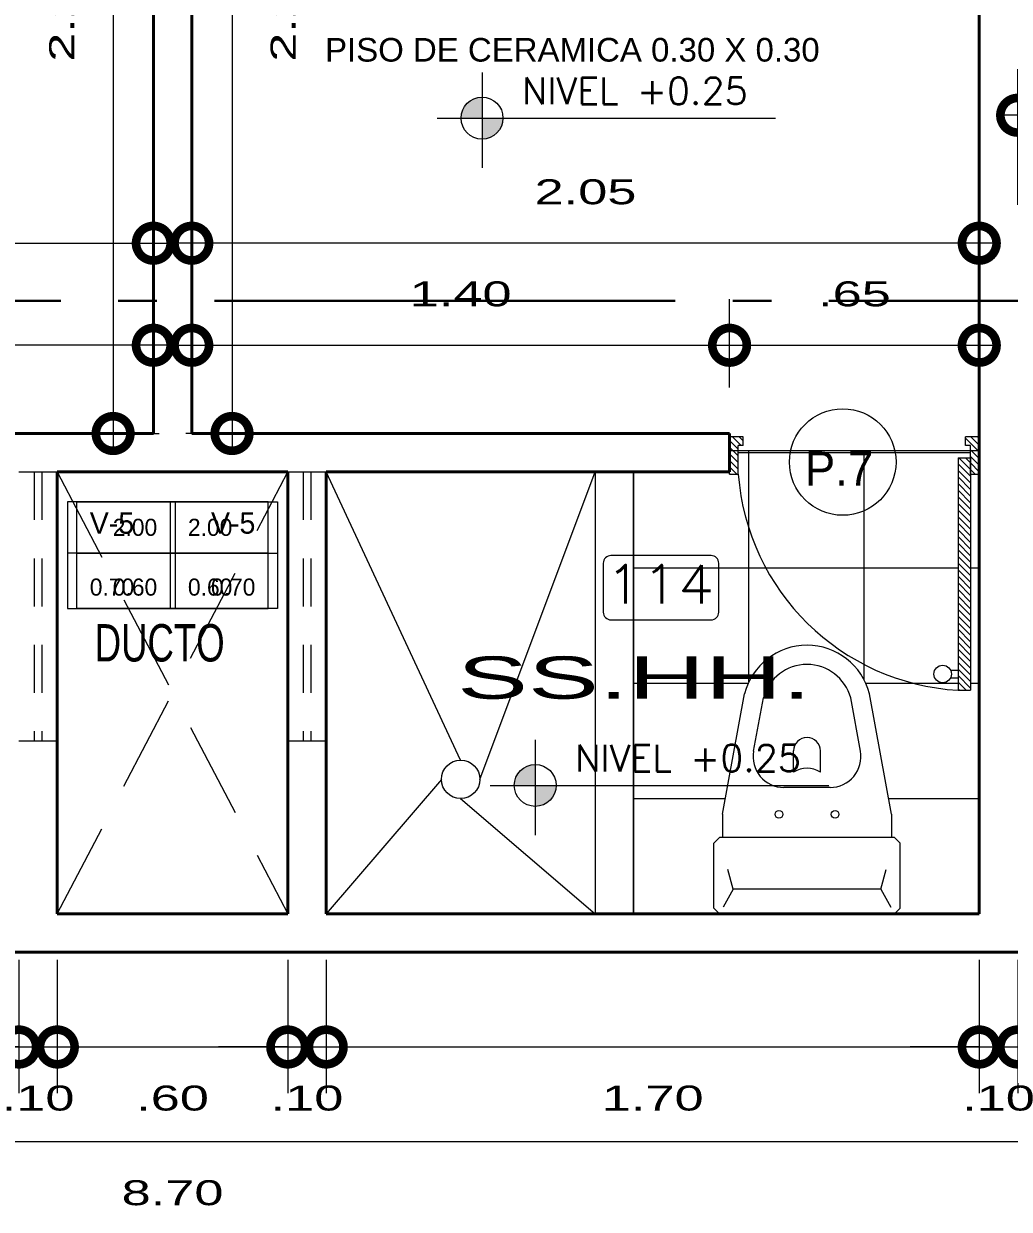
# Model space of a CAD drawing. Header units: inches. Extents: x 155.3 to 248.5, y 20.6 to 88.6.
# Drawn here: x 224.805 to 227.371, y 72.95 to 76.035 of the extents above; entities that cross this region are included whole.
import ezdxf
from ezdxf.enums import TextEntityAlignment as Align

# ---------------------------------------------------------------- set-up
doc = ezdxf.new("R2010")
doc.units = ezdxf.units.IN
doc.header["$MEASUREMENT"] = 0
for name, pattern in [('ACAD_ISO04W100', [30, 24, -3, 0, -3]), ('CONTINUA', [0]), ('HIDDEN', [0.375, 0.25, -0.125])]:
    doc.linetypes.add(name, pattern=pattern)
for name, color, linetype in [('COTAS', 252, 'Continuous'), ('EJES', 1, 'Continuous'), ('MOBILIARIO', 252, 'Continuous'), ('MURO', 7, 'Continuous'), ('PROYECCIONES', 252, 'Continuous'), ('PUERTAS', 23, 'Continuous'), ('TEXTOS PLANTA', 7, 'Continuous'), ('TEXTURAS', 251, 'Continuous'), ('VENTANAS', 40, 'Continuous')]:
    doc.layers.add(name, color=color, linetype=linetype)
doc.styles.add('Celso', font='swissel.ttf', dxfattribs={"width": 1.5})
doc.styles.add('ROMANS', font='romans', dxfattribs={"width": 1.1, "height": 1})
doc.styles.get("Standard").update_dxf_attribs({"font": 'arial.ttf'})
doc.dimstyles.new('PLANTA 1-50', dxfattribs={"dimtxt": 0.065, "dimasz": 0.18, "dimexe": 0.12, "dimexo": 0.12, "dimgap": 0.1, "dimtad": 2, "dimzin": 4, "dimdsep": 46, "dimtxsty": 'Celso', "dimblk": 'DOTSMALL', "dimcen": 0.065, "dimdle": 0.05, "dimclrd": 14, "dimclre": 251, "dimclrt": 256, "dimaunit": 1, "dimadec": 4, "dimazin": 1, "dimtfac": 1, "dimtix": 1, "dimtmove": 0, "dimatfit": 3, "dimldrblk": 'DOTSMALL', "dimfxl": 1, "dimlwd": 9, "dimlwe": 9, "dimarcsym": 0})
pattern_1 = [(315, (-96.529859, 5.184583), (-0.013258252, -0.013258252), [])]

# ---------------------------------------------------------------- blocks, each defined once
blk = doc.blocks.new('A$C2D8C4AFF')
at = {"lineweight": 0}
h = blk.add_hatch(dxfattribs=at)
h.set_pattern_fill('ANSI31', color=8, scale=0.15, angle=17, style=0)
h.set_pattern_definition(pattern_1)
h.paths.add_polyline_path([(0.035, 0.865), (0, 0.865), (0, 1.015), (0.055, 1.015), (0.055, 0.98), (0.035, 0.98)])
h = blk.add_hatch(dxfattribs=at)
h.set_pattern_fill('ANSI31', color=8, scale=0.15, angle=17, style=0)
h.set_pattern_definition(pattern_1)
h.paths.add_polyline_path([(1, 0.865), (0.965, 0.865), (0.965, 0.93), (0.965, 0.98), (0.945, 0.98), (0.945, 1.015), (1, 1.015)])
h = blk.add_hatch(dxfattribs=at)
h.set_pattern_fill('ANSI31', color=8, scale=0.15, angle=17, style=0)
h.set_pattern_definition(pattern_1)
h.paths.add_polyline_path([(0.965, 0), (0.915, 0), (0.915, 0.93), (0.965, 0.93)])
at = {"color": 32, "lineweight": 0}
for p, q in [((0, 0.865), (0, 1.015)), ((0.055, 1.015), (0, 1.015)), ((0.055, 0.98), (0.055, 1.015)), ((1, 1.015), (0.945, 1.015)), ((0.945, 0.98), (0.945, 1.015)), ((1, 0.865), (1, 1.015)), ((0.035, 0.865), (0.035, 0.98)), ((0.055, 0.98), (0.035, 0.98)), ((0.965, 0.98), (0.945, 0.98)), ((0.965, 0.865), (0.965, 0.98)), ((0.915, 0.93), (0.965, 0.93)), ((0.915, 0.93), (0.915, 0)), ((0.965, 0.93), (0.965, 0)), ((0, 0.865), (0.035, 0.865)), ((0.965, 0.865), (1, 0.865)), ((0.915, 0), (0.965, 0))]:
    blk.add_line(p, q, dxfattribs=at)
at = {"lineweight": 0}
for p, q in [((0.885, 0.08), (0.915, 0.08)), ((0.885, 0.05), (0.915, 0.05))]:
    blk.add_line(p, q, dxfattribs=at)
blk.add_circle((0.8534, 0.065), 0.035, dxfattribs=at)
blk.add_arc((0.9698, 0.9359), 0.9375, 184.3354, 266.6496, dxfattribs=at)
blk = doc.blocks.new('A$C073B50C9')
at = {"color": 40, "lineweight": 0}
for p, q in [((0, 0.47), (0.015, 0.485)), ((0, 0.015), (0, 0.47)), ((0.015, 0.485), (0.184, 0.485)), ((0.199, 0.47), (0.184, 0.485)), ((0.199, 0.015), (0.199, 0.47)), ((0.064, 0.435), (0.0173, 0.4605)), ((0.064, 0.435), (0.1155, 0.4484)), ((0.064, 0.05), (0.064, 0.435)), ((0.259, 0.4625), (0.199, 0.4625)), ((0.259, 0.4625), (0.5727, 0.405)), ((0.4234, 0.3815), (0.5619, 0.3562)), ((0.329, 0.1822), (0.329, 0.3028)), ((0.369, 0.2775), (0.424, 0.2775)), ((0.369, 0.2075), (0.424, 0.2075)), ((0.4234, 0.1035), (0.5619, 0.1288)), ((0.259, 0.0225), (0.5727, 0.08)), ((0.064, 0.05), (0.0173, 0.0245)), ((0.064, 0.05), (0.1155, 0.0366)), ((0, 0.015), (0.015, 0)), ((0.015, 0), (0.184, 0)), ((0.199, 0.015), (0.184, 0)), ((0.259, 0.0225), (0.199, 0.0225))]:
    blk.add_line(p, q, dxfattribs=at)
for centre in [(0.259, 0.3155), (0.259, 0.1695)]:
    blk.add_circle(centre, 0.01, dxfattribs=at)
for centre, radius, start, end in [((0.5313, 0.2425), 0.1677, 284.3033, 75.6967), ((0.409, 0.3028), 0.08, 79.6164, 180), ((0.5313, 0.2425), 0.1177, 285.0627, 74.9373), ((0.3127, 0.2425), 0.0663, 328.1092, 31.8908), ((0.424, 0.2425), 0.035, 270, 90), ((0.409, 0.1822), 0.08, 180, 280.3836)]:
    blk.add_arc(centre, radius, start, end, dxfattribs=at)
blk = doc.blocks.new('_DotSmall')
at = {"color": 0, "linetype": 'ByBlock', "lineweight": 0, "const_width": 0.5}
blk.add_lwpolyline([(-0.0625, 0, 1), (0.0625, 0, 1)], format="xyb", close=True, dxfattribs=at)
blk = doc.blocks.new('*D497')
at = {"layer": 'COTAS', "color": 251, "linetype": 'CONTINUA', "lineweight": 9, "transparency": 16777216}
blk.add_line((223.0927, 73.5989), (223.0927, 73.2524), dxfattribs=at)
at = {"layer": 'COTAS', "color": 251, "linetype": 'Continuous', "lineweight": 9, "transparency": 16777216}
blk.add_line((224.7927, 73.5989), (224.7927, 73.2524), dxfattribs=at)
at = {"layer": 'COTAS', "color": 14, "linetype": 'CONTINUA', "lineweight": 9, "transparency": 16777216}
blk.add_line((223.0427, 73.3724), (224.8427, 73.3724), dxfattribs=at)
at = {"layer": 'Defpoints', "color": 0, "lineweight": 0, "transparency": 16777216}
for p in [(223.0927, 73.7189), (224.7927, 73.7189), (224.7927, 73.3724)]:
    blk.add_point(p, dxfattribs=at)
at = {"layer": 'COTAS', "color": 14, "lineweight": 9, "transparency": 16777216, "xscale": 0.18, "yscale": 0.18, "zscale": 0.18, "rotation": 180}
blk.add_blockref('_DotSmall', (223.0927, 73.3724), dxfattribs=at)
at = {"layer": 'COTAS', "color": 14, "lineweight": 9, "transparency": 16777216, "xscale": 0.18, "yscale": 0.18, "zscale": 0.18}
blk.add_blockref('_DotSmall', (224.7927, 73.3724), dxfattribs=at)
at = {"layer": 'COTAS', "lineweight": 0, "transparency": 16777216, "insert": (223.9427, 73.239), "char_height": 0.065, "attachment_point": 5, "style": 'Celso'}
blk.add_mtext('1.70', dxfattribs=at)
blk = doc.blocks.new('*D498')
at = {"layer": 'COTAS', "color": 251, "linetype": 'CONTINUA', "lineweight": 9, "transparency": 16777216}
blk.add_line((224.7927, 73.5989), (224.7927, 73.2524), dxfattribs=at)
at = {"layer": 'COTAS', "color": 251, "linetype": 'Continuous', "lineweight": 9, "transparency": 16777216}
blk.add_line((224.8927, 73.5989), (224.8927, 73.2524), dxfattribs=at)
at = {"layer": 'COTAS', "color": 14, "linetype": 'CONTINUA', "lineweight": 9, "transparency": 16777216}
for p, q in [((224.7927, 73.3724), (224.6127, 73.3724)), ((224.7927, 73.3724), (224.8927, 73.3724)), ((224.8927, 73.3724), (225.0727, 73.3724))]:
    blk.add_line(p, q, dxfattribs=at)
at = {"layer": 'Defpoints', "color": 0, "lineweight": 0, "transparency": 16777216}
for p in [(224.7927, 73.7189), (224.8927, 73.7189), (224.8927, 73.3724)]:
    blk.add_point(p, dxfattribs=at)
at = {"layer": 'COTAS', "color": 14, "lineweight": 9, "transparency": 16777216, "xscale": 0.18, "yscale": 0.18, "zscale": 0.18}
blk.add_blockref('_DotSmall', (224.7927, 73.3724), dxfattribs=at)
at = {"layer": 'COTAS', "color": 14, "lineweight": 9, "transparency": 16777216, "xscale": 0.18, "yscale": 0.18, "zscale": 0.18, "rotation": 180}
blk.add_blockref('_DotSmall', (224.8927, 73.3724), dxfattribs=at)
at = {"layer": 'COTAS', "lineweight": 0, "transparency": 16777216, "insert": (224.8427, 73.239), "char_height": 0.065, "attachment_point": 5, "style": 'Celso'}
blk.add_mtext('.10', dxfattribs=at)
blk = doc.blocks.new('*D499')
at = {"layer": 'COTAS', "color": 251, "linetype": 'CONTINUA', "lineweight": 9, "transparency": 16777216}
blk.add_line((224.8927, 73.5989), (224.8927, 73.2524), dxfattribs=at)
at = {"layer": 'COTAS', "color": 251, "linetype": 'Continuous', "lineweight": 9, "transparency": 16777216}
blk.add_line((225.4927, 73.5989), (225.4927, 73.2524), dxfattribs=at)
at = {"layer": 'COTAS', "color": 14, "linetype": 'CONTINUA', "lineweight": 9, "transparency": 16777216}
blk.add_line((224.8427, 73.3724), (225.5427, 73.3724), dxfattribs=at)
at = {"layer": 'Defpoints', "color": 0, "lineweight": 0, "transparency": 16777216}
for p in [(224.8927, 73.7189), (225.4927, 73.7189), (225.4927, 73.3724)]:
    blk.add_point(p, dxfattribs=at)
at = {"layer": 'COTAS', "color": 14, "lineweight": 9, "transparency": 16777216, "xscale": 0.18, "yscale": 0.18, "zscale": 0.18, "rotation": 180}
blk.add_blockref('_DotSmall', (224.8927, 73.3724), dxfattribs=at)
at = {"layer": 'COTAS', "color": 14, "lineweight": 9, "transparency": 16777216, "xscale": 0.18, "yscale": 0.18, "zscale": 0.18}
blk.add_blockref('_DotSmall', (225.4927, 73.3724), dxfattribs=at)
at = {"layer": 'COTAS', "lineweight": 0, "transparency": 16777216, "insert": (225.1927, 73.239), "char_height": 0.065, "attachment_point": 5, "style": 'Celso'}
blk.add_mtext('.60', dxfattribs=at)
blk = doc.blocks.new('*D500')
at = {"layer": 'COTAS', "color": 251, "linetype": 'CONTINUA', "lineweight": 9, "transparency": 16777216}
blk.add_line((225.4927, 73.5989), (225.4927, 73.2524), dxfattribs=at)
at = {"layer": 'COTAS', "color": 251, "linetype": 'Continuous', "lineweight": 9, "transparency": 16777216}
blk.add_line((225.5927, 73.5989), (225.5927, 73.2524), dxfattribs=at)
at = {"layer": 'COTAS', "color": 14, "linetype": 'CONTINUA', "lineweight": 9, "transparency": 16777216}
for p, q in [((225.4927, 73.3724), (225.3127, 73.3724)), ((225.4927, 73.3724), (225.5927, 73.3724)), ((225.5927, 73.3724), (225.7727, 73.3724))]:
    blk.add_line(p, q, dxfattribs=at)
at = {"layer": 'Defpoints', "color": 0, "lineweight": 0, "transparency": 16777216}
for p in [(225.4927, 73.7189), (225.5927, 73.7189), (225.5927, 73.3724)]:
    blk.add_point(p, dxfattribs=at)
at = {"layer": 'COTAS', "color": 14, "lineweight": 9, "transparency": 16777216, "xscale": 0.18, "yscale": 0.18, "zscale": 0.18}
blk.add_blockref('_DotSmall', (225.4927, 73.3724), dxfattribs=at)
at = {"layer": 'COTAS', "color": 14, "lineweight": 9, "transparency": 16777216, "xscale": 0.18, "yscale": 0.18, "zscale": 0.18, "rotation": 180}
blk.add_blockref('_DotSmall', (225.5927, 73.3724), dxfattribs=at)
at = {"layer": 'COTAS', "lineweight": 0, "transparency": 16777216, "insert": (225.5427, 73.239), "char_height": 0.065, "attachment_point": 5, "style": 'Celso'}
blk.add_mtext('.10', dxfattribs=at)
blk = doc.blocks.new('*D501')
at = {"layer": 'COTAS', "color": 251, "linetype": 'CONTINUA', "lineweight": 9, "transparency": 16777216}
blk.add_line((225.5927, 73.5989), (225.5927, 73.2524), dxfattribs=at)
at = {"layer": 'COTAS', "color": 251, "linetype": 'Continuous', "lineweight": 9, "transparency": 16777216}
blk.add_line((227.2927, 73.5989), (227.2927, 73.2524), dxfattribs=at)
at = {"layer": 'COTAS', "color": 14, "linetype": 'CONTINUA', "lineweight": 9, "transparency": 16777216}
blk.add_line((225.5427, 73.3724), (227.3427, 73.3724), dxfattribs=at)
at = {"layer": 'Defpoints', "color": 0, "lineweight": 0, "transparency": 16777216}
for p in [(225.5927, 73.7189), (227.2927, 73.7189), (227.2927, 73.3724)]:
    blk.add_point(p, dxfattribs=at)
at = {"layer": 'COTAS', "color": 14, "lineweight": 9, "transparency": 16777216, "xscale": 0.18, "yscale": 0.18, "zscale": 0.18, "rotation": 180}
blk.add_blockref('_DotSmall', (225.5927, 73.3724), dxfattribs=at)
at = {"layer": 'COTAS', "color": 14, "lineweight": 9, "transparency": 16777216, "xscale": 0.18, "yscale": 0.18, "zscale": 0.18}
blk.add_blockref('_DotSmall', (227.2927, 73.3724), dxfattribs=at)
at = {"layer": 'COTAS', "lineweight": 0, "transparency": 16777216, "insert": (226.4427, 73.239), "char_height": 0.065, "attachment_point": 5, "style": 'Celso'}
blk.add_mtext('1.70', dxfattribs=at)
blk = doc.blocks.new('*D502')
at = {"layer": 'COTAS', "color": 251, "linetype": 'CONTINUA', "lineweight": 9, "transparency": 16777216}
blk.add_line((227.2927, 73.5989), (227.2927, 73.2524), dxfattribs=at)
at = {"layer": 'COTAS', "color": 251, "linetype": 'Continuous', "lineweight": 9, "transparency": 16777216}
blk.add_line((227.3927, 73.5989), (227.3927, 73.2524), dxfattribs=at)
at = {"layer": 'COTAS', "color": 14, "linetype": 'CONTINUA', "lineweight": 9, "transparency": 16777216}
for p, q in [((227.2927, 73.3724), (227.1127, 73.3724)), ((227.2927, 73.3724), (227.3927, 73.3724)), ((227.3927, 73.3724), (227.5727, 73.3724))]:
    blk.add_line(p, q, dxfattribs=at)
at = {"layer": 'Defpoints', "color": 0, "lineweight": 0, "transparency": 16777216}
for p in [(227.2927, 73.7189), (227.3927, 73.7189), (227.3927, 73.3724)]:
    blk.add_point(p, dxfattribs=at)
at = {"layer": 'COTAS', "color": 14, "lineweight": 9, "transparency": 16777216, "xscale": 0.18, "yscale": 0.18, "zscale": 0.18}
blk.add_blockref('_DotSmall', (227.2927, 73.3724), dxfattribs=at)
at = {"layer": 'COTAS', "color": 14, "lineweight": 9, "transparency": 16777216, "xscale": 0.18, "yscale": 0.18, "zscale": 0.18, "rotation": 180}
blk.add_blockref('_DotSmall', (227.3927, 73.3724), dxfattribs=at)
at = {"layer": 'COTAS', "lineweight": 0, "transparency": 16777216, "insert": (227.3427, 73.239), "char_height": 0.065, "attachment_point": 5, "style": 'Celso'}
blk.add_mtext('.10', dxfattribs=at)
blk = doc.blocks.new('*D503')
at = {"layer": 'COTAS', "color": 251, "linetype": 'CONTINUA', "lineweight": 9, "transparency": 16777216}
blk.add_line((227.3927, 73.5989), (227.3927, 73.2524), dxfattribs=at)
at = {"layer": 'COTAS', "color": 251, "linetype": 'Continuous', "lineweight": 9, "transparency": 16777216}
blk.add_line((229.5427, 73.4989), (229.5427, 73.2524), dxfattribs=at)
at = {"layer": 'COTAS', "color": 14, "linetype": 'CONTINUA', "lineweight": 9, "transparency": 16777216}
blk.add_line((227.3427, 73.3724), (229.5927, 73.3724), dxfattribs=at)
at = {"layer": 'Defpoints', "color": 0, "lineweight": 0, "transparency": 16777216}
for p in [(227.3927, 73.7189), (229.5427, 73.6189), (229.5427, 73.3724)]:
    blk.add_point(p, dxfattribs=at)
at = {"layer": 'COTAS', "color": 14, "lineweight": 9, "transparency": 16777216, "xscale": 0.18, "yscale": 0.18, "zscale": 0.18, "rotation": 180}
blk.add_blockref('_DotSmall', (227.3927, 73.3724), dxfattribs=at)
at = {"layer": 'COTAS', "color": 14, "lineweight": 9, "transparency": 16777216, "xscale": 0.18, "yscale": 0.18, "zscale": 0.18}
blk.add_blockref('_DotSmall', (229.5427, 73.3724), dxfattribs=at)
at = {"layer": 'COTAS', "lineweight": 0, "transparency": 16777216, "insert": (228.4677, 73.239), "char_height": 0.065, "attachment_point": 5, "style": 'Celso'}
blk.add_mtext('2.15', dxfattribs=at)
blk = doc.blocks.new('*D367')
at = {"layer": 'COTAS', "color": 251, "linetype": 'CONTINUA', "lineweight": 9, "transparency": 16777216}
blk.add_line((220.8427, 73.4989), (220.8427, 73.006), dxfattribs=at)
at = {"layer": 'COTAS', "color": 251, "linetype": 'Continuous', "lineweight": 9, "transparency": 16777216}
blk.add_line((229.5427, 73.4989), (229.5427, 73.006), dxfattribs=at)
at = {"layer": 'COTAS', "color": 14, "linetype": 'CONTINUA', "lineweight": 9, "transparency": 16777216}
blk.add_line((220.7927, 73.126), (229.5927, 73.126), dxfattribs=at)
at = {"layer": 'Defpoints', "color": 0, "lineweight": 0, "transparency": 16777216}
for p in [(220.8427, 73.6189), (229.5427, 73.6189), (229.5427, 73.126)]:
    blk.add_point(p, dxfattribs=at)
at = {"layer": 'COTAS', "color": 14, "lineweight": 9, "transparency": 16777216, "xscale": 0.18, "yscale": 0.18, "zscale": 0.18, "rotation": 180}
blk.add_blockref('_DotSmall', (220.8427, 73.126), dxfattribs=at)
at = {"layer": 'COTAS', "color": 14, "lineweight": 9, "transparency": 16777216, "xscale": 0.18, "yscale": 0.18, "zscale": 0.18}
blk.add_blockref('_DotSmall', (229.5427, 73.126), dxfattribs=at)
at = {"layer": 'COTAS', "lineweight": 0, "transparency": 16777216, "insert": (225.1927, 72.9927), "char_height": 0.065, "attachment_point": 5, "style": 'Celso'}
blk.add_mtext('8.70', dxfattribs=at)
blk = doc.blocks.new('*D416')
at = {"layer": 'COTAS', "color": 14, "linetype": 'CONTINUA', "lineweight": 9, "transparency": 16777216}
blk.add_line((225.038, 77.2189), (225.038, 74.9189), dxfattribs=at)
at = {"layer": 'COTAS', "color": 251, "linetype": 'Continuous', "lineweight": 9, "transparency": 16777216}
blk.add_line((224.9377, 74.9689), (225.158, 74.9689), dxfattribs=at)
at = {"layer": 'Defpoints', "color": 0, "lineweight": 0, "transparency": 16777216}
for p in [(225.038, 77.1689), (224.8177, 74.9689), (225.038, 74.9689)]:
    blk.add_point(p, dxfattribs=at)
at = {"layer": 'COTAS', "color": 14, "lineweight": 9, "transparency": 16777216, "xscale": 0.18, "yscale": 0.18, "zscale": 0.18}
for p, rotation in [((225.038, 77.1689), 90), ((225.038, 74.9689), 270)]:
    blk.add_blockref('_DotSmall', p, dxfattribs=dict(at, rotation=rotation))
at = {"layer": 'COTAS', "lineweight": 0, "transparency": 16777216, "insert": (224.9046, 76.0689), "char_height": 0.065, "attachment_point": 5, "rotation": 90, "style": 'Celso'}
blk.add_mtext('2.20', dxfattribs=at)
blk = doc.blocks.new('*D417')
at = {"layer": 'COTAS', "color": 251, "linetype": 'Continuous', "lineweight": 9, "transparency": 16777216}
blk.add_line((223.7427, 75.0889), (223.7427, 75.3185), dxfattribs=at)
at = {"layer": 'COTAS', "color": 251, "linetype": 'CONTINUA', "lineweight": 9, "transparency": 16777216}
blk.add_line((225.1427, 75.0889), (225.1427, 75.3185), dxfattribs=at)
at = {"layer": 'COTAS', "color": 14, "linetype": 'CONTINUA', "lineweight": 9, "transparency": 16777216}
blk.add_line((225.1927, 75.1985), (223.6927, 75.1985), dxfattribs=at)
at = {"layer": 'Defpoints', "color": 0, "lineweight": 0, "transparency": 16777216}
for p in [(223.7427, 75.1985), (223.7427, 74.9689), (225.1427, 74.9689)]:
    blk.add_point(p, dxfattribs=at)
at = {"layer": 'COTAS', "color": 14, "lineweight": 9, "transparency": 16777216, "xscale": 0.18, "yscale": 0.18, "zscale": 0.18, "rotation": 180}
blk.add_blockref('_DotSmall', (223.7427, 75.1985), dxfattribs=at)
at = {"layer": 'COTAS', "color": 14, "lineweight": 9, "transparency": 16777216, "xscale": 0.18, "yscale": 0.18, "zscale": 0.18}
blk.add_blockref('_DotSmall', (225.1427, 75.1985), dxfattribs=at)
at = {"layer": 'COTAS', "lineweight": 0, "transparency": 16777216, "insert": (224.4427, 75.3319), "char_height": 0.065, "attachment_point": 5, "style": 'Celso'}
blk.add_mtext('1.40', dxfattribs=at)
blk = doc.blocks.new('*D344')
at = {"layer": 'COTAS', "color": 251, "linetype": 'CONTINUA', "lineweight": 9, "transparency": 16777216}
blk.add_line((223.0927, 75.0806), (223.0927, 75.5841), dxfattribs=at)
at = {"layer": 'COTAS', "color": 251, "linetype": 'Continuous', "lineweight": 9, "transparency": 16777216}
blk.add_line((225.1427, 75.0889), (225.1427, 75.5841), dxfattribs=at)
at = {"layer": 'COTAS', "color": 14, "linetype": 'CONTINUA', "lineweight": 9, "transparency": 16777216}
blk.add_line((223.0427, 75.4641), (225.1927, 75.4641), dxfattribs=at)
at = {"layer": 'Defpoints', "color": 0, "lineweight": 0, "transparency": 16777216}
for p in [(225.1427, 75.4641), (223.0927, 74.9606), (225.1427, 74.9689)]:
    blk.add_point(p, dxfattribs=at)
at = {"layer": 'COTAS', "color": 14, "lineweight": 9, "transparency": 16777216, "xscale": 0.18, "yscale": 0.18, "zscale": 0.18, "rotation": 180}
blk.add_blockref('_DotSmall', (223.0927, 75.4641), dxfattribs=at)
at = {"layer": 'COTAS', "color": 14, "lineweight": 9, "transparency": 16777216, "xscale": 0.18, "yscale": 0.18, "zscale": 0.18}
blk.add_blockref('_DotSmall', (225.1427, 75.4641), dxfattribs=at)
at = {"layer": 'COTAS', "lineweight": 0, "transparency": 16777216, "insert": (224.1177, 75.5975), "char_height": 0.065, "attachment_point": 5, "style": 'Celso'}
blk.add_mtext('2.05', dxfattribs=at)
blk = doc.blocks.new('*D348')
at = {"layer": 'COTAS', "color": 251, "linetype": 'CONTINUA', "lineweight": 9, "transparency": 16777216}
blk.add_line((225.2427, 75.0889), (225.2427, 75.3185), dxfattribs=at)
at = {"layer": 'COTAS', "color": 251, "linetype": 'Continuous', "lineweight": 9, "transparency": 16777216}
blk.add_line((226.6427, 75.0889), (226.6427, 75.3185), dxfattribs=at)
at = {"layer": 'COTAS', "color": 14, "linetype": 'CONTINUA', "lineweight": 9, "transparency": 16777216}
blk.add_line((225.1927, 75.1985), (226.6927, 75.1985), dxfattribs=at)
at = {"layer": 'Defpoints', "color": 0, "lineweight": 0, "transparency": 16777216}
for p in [(226.6427, 75.1985), (225.2427, 74.9689), (226.6427, 74.9689)]:
    blk.add_point(p, dxfattribs=at)
at = {"layer": 'COTAS', "color": 14, "lineweight": 9, "transparency": 16777216, "xscale": 0.18, "yscale": 0.18, "zscale": 0.18, "rotation": 180}
blk.add_blockref('_DotSmall', (225.2427, 75.1985), dxfattribs=at)
at = {"layer": 'COTAS', "color": 14, "lineweight": 9, "transparency": 16777216, "xscale": 0.18, "yscale": 0.18, "zscale": 0.18}
blk.add_blockref('_DotSmall', (226.6427, 75.1985), dxfattribs=at)
at = {"layer": 'COTAS', "lineweight": 0, "transparency": 16777216, "insert": (225.9427, 75.3319), "char_height": 0.065, "attachment_point": 5, "style": 'Celso'}
blk.add_mtext('1.40', dxfattribs=at)
blk = doc.blocks.new('*D349')
at = {"layer": 'COTAS', "color": 251, "linetype": 'CONTINUA', "lineweight": 9, "transparency": 16777216}
blk.add_line((226.6427, 75.0889), (226.6427, 75.3185), dxfattribs=at)
at = {"layer": 'COTAS', "color": 251, "linetype": 'Continuous', "lineweight": 9, "transparency": 16777216}
blk.add_line((227.2927, 75.0806), (227.2927, 75.3185), dxfattribs=at)
at = {"layer": 'COTAS', "color": 14, "linetype": 'CONTINUA', "lineweight": 9, "transparency": 16777216}
blk.add_line((226.5927, 75.1985), (227.3427, 75.1985), dxfattribs=at)
at = {"layer": 'Defpoints', "color": 0, "lineweight": 0, "transparency": 16777216}
for p in [(227.2927, 75.1985), (226.6427, 74.9689), (227.2927, 74.9606)]:
    blk.add_point(p, dxfattribs=at)
at = {"layer": 'COTAS', "color": 14, "lineweight": 9, "transparency": 16777216, "xscale": 0.18, "yscale": 0.18, "zscale": 0.18, "rotation": 180}
blk.add_blockref('_DotSmall', (226.6427, 75.1985), dxfattribs=at)
at = {"layer": 'COTAS', "color": 14, "lineweight": 9, "transparency": 16777216, "xscale": 0.18, "yscale": 0.18, "zscale": 0.18}
blk.add_blockref('_DotSmall', (227.2927, 75.1985), dxfattribs=at)
at = {"layer": 'COTAS', "lineweight": 0, "transparency": 16777216, "insert": (226.9677, 75.3319), "char_height": 0.065, "attachment_point": 5, "style": 'Celso'}
blk.add_mtext('.65', dxfattribs=at)
blk = doc.blocks.new('*D350')
at = {"layer": 'COTAS', "color": 251, "linetype": 'Continuous', "lineweight": 9, "transparency": 16777216}
blk.add_line((225.2427, 75.0889), (225.2427, 75.5841), dxfattribs=at)
at = {"layer": 'COTAS', "color": 251, "linetype": 'CONTINUA', "lineweight": 9, "transparency": 16777216}
blk.add_line((227.2927, 75.0806), (227.2927, 75.5841), dxfattribs=at)
at = {"layer": 'COTAS', "color": 14, "linetype": 'CONTINUA', "lineweight": 9, "transparency": 16777216}
blk.add_line((227.3427, 75.4641), (225.1927, 75.4641), dxfattribs=at)
at = {"layer": 'Defpoints', "color": 0, "lineweight": 0, "transparency": 16777216}
for p in [(225.2427, 75.4641), (225.2427, 74.9689), (227.2927, 74.9606)]:
    blk.add_point(p, dxfattribs=at)
at = {"layer": 'COTAS', "color": 14, "lineweight": 9, "transparency": 16777216, "xscale": 0.18, "yscale": 0.18, "zscale": 0.18, "rotation": 180}
blk.add_blockref('_DotSmall', (225.2427, 75.4641), dxfattribs=at)
at = {"layer": 'COTAS', "color": 14, "lineweight": 9, "transparency": 16777216, "xscale": 0.18, "yscale": 0.18, "zscale": 0.18}
blk.add_blockref('_DotSmall', (227.2927, 75.4641), dxfattribs=at)
at = {"layer": 'COTAS', "lineweight": 0, "transparency": 16777216, "insert": (226.2677, 75.5975), "char_height": 0.065, "attachment_point": 5, "style": 'Celso'}
blk.add_mtext('2.05', dxfattribs=at)
blk = doc.blocks.new('*D351')
at = {"layer": 'COTAS', "color": 14, "linetype": 'CONTINUA', "lineweight": 9, "transparency": 16777216}
blk.add_line((225.3475, 77.2189), (225.3475, 74.9189), dxfattribs=at)
at = {"layer": 'COTAS', "color": 251, "linetype": 'Continuous', "lineweight": 9, "transparency": 16777216}
blk.add_line((225.4477, 74.9689), (225.2275, 74.9689), dxfattribs=at)
at = {"layer": 'Defpoints', "color": 0, "lineweight": 0, "transparency": 16777216}
for p in [(225.3475, 77.1689), (225.3475, 74.9689), (225.5677, 74.9689)]:
    blk.add_point(p, dxfattribs=at)
at = {"layer": 'COTAS', "color": 14, "lineweight": 9, "transparency": 16777216, "xscale": 0.18, "yscale": 0.18, "zscale": 0.18}
for p, rotation in [((225.3475, 77.1689), 90), ((225.3475, 74.9689), 270)]:
    blk.add_blockref('_DotSmall', p, dxfattribs=dict(at, rotation=rotation))
at = {"layer": 'COTAS', "lineweight": 0, "transparency": 16777216, "insert": (225.4809, 76.0689), "char_height": 0.065, "attachment_point": 5, "rotation": 90, "style": 'Celso'}
blk.add_mtext('2.20', dxfattribs=at)
blk = doc.blocks.new('*D420')
at = {"layer": 'COTAS', "color": 251, "linetype": 'Continuous', "lineweight": 9, "transparency": 16777216}
blk.add_line((227.3927, 75.5639), (227.3927, 75.9171), dxfattribs=at)
at = {"layer": 'COTAS', "color": 251, "linetype": 'CONTINUA', "lineweight": 9, "transparency": 16777216}
blk.add_line((229.3927, 75.5639), (229.3927, 75.9171), dxfattribs=at)
at = {"layer": 'COTAS', "color": 14, "linetype": 'CONTINUA', "lineweight": 9, "transparency": 16777216}
blk.add_line((229.4427, 75.7971), (227.3427, 75.7971), dxfattribs=at)
at = {"layer": 'Defpoints', "color": 0, "lineweight": 0, "transparency": 16777216}
for p in [(227.3927, 75.7971), (227.3927, 75.4439), (229.3927, 75.4439)]:
    blk.add_point(p, dxfattribs=at)
at = {"layer": 'COTAS', "color": 14, "lineweight": 9, "transparency": 16777216, "xscale": 0.18, "yscale": 0.18, "zscale": 0.18, "rotation": 180}
blk.add_blockref('_DotSmall', (227.3927, 75.7971), dxfattribs=at)
at = {"layer": 'COTAS', "color": 14, "lineweight": 9, "transparency": 16777216, "xscale": 0.18, "yscale": 0.18, "zscale": 0.18}
blk.add_blockref('_DotSmall', (229.3927, 75.7971), dxfattribs=at)
at = {"layer": 'COTAS', "lineweight": 0, "transparency": 16777216, "insert": (228.3927, 75.9305), "char_height": 0.065, "attachment_point": 5, "style": 'Celso'}
blk.add_mtext('2.00', dxfattribs=at)

msp = doc.modelspace()

# ---------------------------------------------------------------- hatches: boundary and pattern name
at = {"layer": 'TEXTOS PLANTA', "lineweight": 9}
h = msp.add_hatch(color=7, dxfattribs=at)
h.paths.add_polyline_path([(225.9437, 75.7896), (225.9983, 75.7896), (225.9983, 75.8443, 0.414214)])
h.paths.add_polyline_path([(225.9983, 75.7896), (225.9983, 75.735, 0.414214), (226.0529, 75.7896)])
h = msp.add_hatch(color=7, dxfattribs=at)
h.paths.add_polyline_path([(226.0823, 74.0531), (226.1369, 74.0531), (226.1369, 74.1078, 0.414214)])
h.paths.add_polyline_path([(226.1369, 74.0531), (226.1369, 73.9985, 0.414214), (226.1915, 74.0531)])
at = {"layer": 'TEXTURAS', "lineweight": 0}
h = msp.add_hatch(dxfattribs=at)
h.set_pattern_fill('_USER', color=251, scale=0.3, angle=90, style=0, double=1, pattern_type=0)
h.set_pattern_definition([(90, (227.29273, 73.7189), (0.3, 2e-17), []), (7e-15, (227.29273, 73.7189), (4e-17, -0.3), [])])
h.paths.add_polyline_path([(226.6655, 74.8631), (226.6655, 74.9244), (227.27, 74.9244), (227.27, 74.9053), (227.2375, 74.9053), (227.2375, 74.3528), (227.218, 74.3528, 0.799884), (227.1747, 74.3431, 0.799884), (227.218, 74.3333), (227.2375, 74.3333), (227.2375, 74.3008, -0.375448)])
h.paths.add_polyline_path([(226.3927, 74.8689), (226.6427, 74.8689), (226.6427, 74.8631), (226.6655, 74.8631, 0.375448), (227.2375, 74.3008), (227.27, 74.3008), (227.27, 74.8631), (227.2927, 74.8631), (227.2927, 73.7189), (227.0718, 73.7189), (227.0868, 73.7339), (227.0868, 73.9029), (227.0718, 73.9179), (227.0643, 73.9179), (227.0643, 73.9779), (227.0068, 74.2916, 0.777032), (226.6818, 74.2916), (226.6243, 73.9779), (226.6243, 73.9179), (226.6168, 73.9179), (226.6018, 73.9029), (226.6018, 73.7339), (226.6168, 73.7189), (226.3927, 73.7189)])

# ---------------------------------------------------------------- linework, layer by layer
at = {"layer": 'EJES', "linetype": 'ACAD_ISO04W100', "lineweight": 30, "ltscale": 0.05}
msp.add_line((214.1015, 75.3144), (236.2954, 75.3144), dxfattribs=at)
at = {"layer": 'MOBILIARIO', "color": 40, "lineweight": 0}
for p, q in [((225.9427, 74.1189), (225.5927, 74.8689)), ((225.9927, 74.0689), (226.2927, 74.8689)), ((226.2927, 74.8689), (226.2927, 73.7189)), ((226.3927, 74.8689), (226.3927, 73.7189)), ((225.8927, 74.0689), (225.5927, 73.7189)), ((225.9427, 74.0189), (226.2927, 73.7189))]:
    msp.add_line(p, q, dxfattribs=at)
msp.add_circle((225.9427, 74.0689), 0.05, dxfattribs=at)
at = {"layer": 'MURO', "color": 7, "lineweight": 40}
for p, q in [((227.2927, 77.2689), (227.2927, 73.7189)), ((225.1427, 74.9689), (225.1427, 77.1689)), ((225.2427, 74.9689), (225.2427, 77.1689)), ((225.1427, 74.9689), (223.7427, 74.9689)), ((226.6427, 74.9689), (225.2427, 74.9689)), ((226.6427, 74.9689), (226.6427, 74.8689)), ((225.4927, 74.8689), (224.8927, 74.8689)), ((224.8927, 74.8689), (224.8927, 73.7189)), ((225.4927, 74.8689), (225.4927, 73.7189)), ((226.6427, 74.8689), (225.5927, 74.8689)), ((225.5927, 74.8689), (225.5927, 73.7189)), ((225.4927, 73.7189), (224.8927, 73.7189)), ((227.2927, 73.7189), (225.5927, 73.7189)), ((229.5427, 73.6189), (220.8427, 73.6189))]:
    msp.add_line(p, q, dxfattribs=at)
at = {"layer": 'PROYECCIONES', "color": 252, "linetype": 'HIDDEN', "lineweight": 0}
for p, q in [((224.8927, 73.7189), (225.4927, 74.8689)), ((224.8927, 74.8689), (225.4927, 73.7189))]:
    msp.add_line(p, q, dxfattribs=at)
at = {"layer": 'TEXTOS PLANTA', "color": 7, "lineweight": 9}
for p, q in [((225.9983, 75.9085), (225.9983, 75.6603)), ((225.8811, 75.7896), (226.7625, 75.7896)), ((226.1369, 74.172), (226.1369, 73.9238)), ((226.0197, 74.0531), (226.9011, 74.0531))]:
    msp.add_line(p, q, dxfattribs=at)
for points in [[(225.4416, 74.7911), (224.9194, 74.7911), (224.9194, 74.5133), (225.4416, 74.5133), (225.4416, 74.7911)], [(224.9438, 74.7911), (225.466, 74.7911), (225.466, 74.5133), (224.9438, 74.5133), (224.9438, 74.7911)], [(225.1861, 74.7911), (225.1861, 74.5133)], [(225.1994, 74.7911), (225.1994, 74.5133)], [(225.4416, 74.6578), (224.9194, 74.6578)], [(224.9438, 74.6578), (225.466, 74.6578)]]:
    msp.add_lwpolyline(points, dxfattribs=at)
msp.add_lwpolyline([(226.5946, 74.6513), (226.334, 74.6513, 0.414214), (226.314, 74.6313), (226.314, 74.5038, 0.414214), (226.334, 74.4838), (226.5946, 74.4838, 0.414214), (226.6146, 74.5038), (226.6146, 74.6313, 0.414214)], format="xyb", close=True, dxfattribs=at)
for centre in [(225.9983, 75.7896), (226.1369, 74.0531)]:
    msp.add_circle(centre, 0.0546, dxfattribs=at)
at = {"layer": 'TEXTOS PLANTA', "lineweight": 0}
msp.add_circle((226.9373, 74.8947), 0.1387, dxfattribs=at)
at = {"layer": 'TEXTURAS', "color": 251, "lineweight": 0}
msp.add_line((226.6427, 74.9244), (227.2927, 74.9244), dxfattribs=at)
at = {"layer": 'VENTANAS', "linetype": 'HIDDEN', "lineweight": 15, "ltscale": 0.25}
for p, q in [((224.7927, 74.8689), (224.8927, 74.8689)), ((225.4927, 74.8689), (225.5927, 74.8689)), ((224.7927, 74.1689), (224.8927, 74.1689)), ((225.4927, 74.1689), (225.5927, 74.1689))]:
    msp.add_line(p, q, dxfattribs=at)
at = {"layer": 'VENTANAS', "linetype": 'HIDDEN', "lineweight": 15, "ltscale": 0.5}
for p, q in [((224.8327, 74.8689), (224.8327, 74.1689)), ((224.8527, 74.8689), (224.8527, 74.1689)), ((225.5327, 74.8689), (225.5327, 74.1689)), ((225.5527, 74.8689), (225.5527, 74.1689))]:
    msp.add_line(p, q, dxfattribs=at)

# ---------------------------------------------------------------- block references
at = {"layer": 'MOBILIARIO', "lineweight": 0, "rotation": 90.00000000000001}
msp.add_blockref('A$C073B50C9', (227.0868, 73.7189), dxfattribs=at)
at = {"layer": 'PUERTAS', "lineweight": 0, "xscale": 0.6500000000000489, "yscale": 0.6500000000000489, "zscale": 0.6500000000000489}
msp.add_blockref('A$C2D8C4AFF', (226.6427, 74.3008), dxfattribs=at)

# ---------------------------------------------------------------- texts
at = {"width": 0.7}
msp.add_text('DUCTO', height=0.0973, dxfattribs=at).set_placement((224.9901, 74.3756))
at = {"layer": 'TEXTOS PLANTA', "color": 7, "lineweight": 9}
msp.add_text('PISO DE CERAMICA 0.30 X 0.30', height=0.061427, dxfattribs=at).set_placement((225.5897, 75.9368))
at = {"layer": 'TEXTOS PLANTA', "color": 7, "lineweight": 9, "style": 'ROMANS'}
for p in [(226.1018, 75.8256), (226.2404, 74.0891)]:
    msp.add_text('NIVEL +0.25', height=0.07, dxfattribs=at).set_placement(p)
at = {"layer": 'TEXTOS PLANTA', "color": 7, "lineweight": 9, "style": 'ROMANS', "width": 1.1}
msp.add_text('114', height=0.1, dxfattribs=at).set_placement((226.4614, 74.5764), align=Align.MIDDLE_CENTER)
at = {"layer": 'TEXTOS PLANTA', "color": 7, "lineweight": 9, "width": 1.8}
msp.add_text('SS.HH.', height=0.11, dxfattribs=at).set_placement((225.9335, 74.2787))
at = {"layer": 'TEXTOS PLANTA', "color": 7, "lineweight": 9}
for s, insert, char_height, width, attachment_point in [('{\\fCentury Gothic|b0|i0|c1|p15;P.7}', (227.0169, 74.8777), 0.088889, 0.355556, 6), ('{\\fComic Sans MS|b0|i0|c1|p15;V-5}', (224.9772, 74.7356), 0.055556, 0.233333, 4), ('{\\fComic Sans MS|b0|i0|c1|p15;V-5}', (225.4083, 74.7356), 0.055556, 0.233333, 6), ('{\\fComic Sans MS|b0|i0|c1|p15;2.00}', (225.1528, 74.7245), 0.044444, 0.322222, 6), ('{\\fComic Sans MS|b0|i0|c1|p15;2.00}', (225.2327, 74.7245), 0.044444, 0.322222, 4), ('{\\fComic Sans MS|b0|i0|c1|p15;0.70}', (224.9772, 74.5689), 0.044444, 0.322222, 4), ('{\\fComic Sans MS|b0|i0|c1|p15;0.60}', (225.1528, 74.5689), 0.044444, 0.322222, 6), ('{\\fComic Sans MS|b0|i0|c1|p15;0.60}', (225.2327, 74.5689), 0.044444, 0.322222, 4), ('{\\fComic Sans MS|b0|i0|c1|p15;0.70}', (225.4083, 74.5689), 0.044444, 0.322222, 6)]:
    msp.add_mtext(s, dxfattribs=dict(at, insert=insert, char_height=char_height, width=width, attachment_point=attachment_point))

# ---------------------------------------------------------------- dimensions: what is measured, and where the dimension line sits
at = {"layer": 'COTAS', "lineweight": 0}
for base, p1, p2, angle, picture, middle in [((225.038, 74.9689), (225.038, 77.1689), (224.8177, 74.9689), 90, '*D416', (224.9046, 76.0689)), ((225.3475, 74.9689), (225.3475, 77.1689), (225.5677, 74.9689), 90, '*D351', (225.4809, 76.0689)), ((225.2427, 75.4641), (227.2927, 74.9606), (225.2427, 74.9689), 180, '*D350', (226.2677, 75.5975)), ((226.6427, 75.1985), (225.2427, 74.9689), (226.6427, 74.9689), 180, '*D348', (225.9427, 75.3319))]:
    dim = msp.add_linear_dim(base=base, p1=p1, p2=p2, angle=angle, dimstyle='PLANTA 1-50', dxfattribs=at)
    dim.commit()
    dim.dimension.update_dxf_attribs({"geometry": picture, "text_midpoint": middle})
for base, p1, p2, picture, middle in [((227.3927, 75.7971), (229.3927, 75.4439), (227.3927, 75.4439), '*D420', (228.3927, 75.9305)), ((225.1427, 75.4641), (223.0927, 74.9606), (225.1427, 74.9689), '*D344', (224.1177, 75.5975)), ((223.7427, 75.1985), (225.1427, 74.9689), (223.7427, 74.9689), '*D417', (224.4427, 75.3319)), ((229.5427, 73.126), (220.8427, 73.6189), (229.5427, 73.6189), '*D367', (225.1927, 72.9927))]:
    dim = msp.add_linear_dim(base=base, p1=p1, p2=p2, dimstyle='PLANTA 1-50', dxfattribs=at)
    dim.commit()
    dim.dimension.update_dxf_attribs({"geometry": picture, "text_midpoint": middle})
dim = msp.add_linear_dim(base=(227.2927, 75.1985), p1=(226.6427, 74.9689), p2=(227.2927, 74.9606), angle=180, dimstyle='PLANTA 1-50', override={"dimtmove": 1}, dxfattribs=at)
dim.commit()
dim.dimension.update_dxf_attribs({"geometry": '*D349', "text_midpoint": (226.9677, 75.3319)})
for base, p1, p2, picture, middle in [((224.7927, 73.3724), (223.0927, 73.7189), (224.7927, 73.7189), '*D497', (223.9427, 73.239)), ((224.8927, 73.3724), (224.7927, 73.7189), (224.8927, 73.7189), '*D498', (224.8427, 73.239)), ((225.4927, 73.3724), (224.8927, 73.7189), (225.4927, 73.7189), '*D499', (225.1927, 73.239)), ((225.5927, 73.3724), (225.4927, 73.7189), (225.5927, 73.7189), '*D500', (225.5427, 73.239)), ((227.2927, 73.3724), (225.5927, 73.7189), (227.2927, 73.7189), '*D501', (226.4427, 73.239)), ((227.3927, 73.3724), (227.2927, 73.7189), (227.3927, 73.7189), '*D502', (227.3427, 73.239)), ((229.5427, 73.3724), (227.3927, 73.7189), (229.5427, 73.6189), '*D503', (228.4677, 73.239))]:
    dim = msp.add_linear_dim(base=base, p1=p1, p2=p2, dimstyle='PLANTA 1-50', override={"dimtmove": 1}, dxfattribs=at)
    dim.commit()
    dim.dimension.update_dxf_attribs({"geometry": picture, "text_midpoint": middle})

doc.saveas('drawing.dxf')
